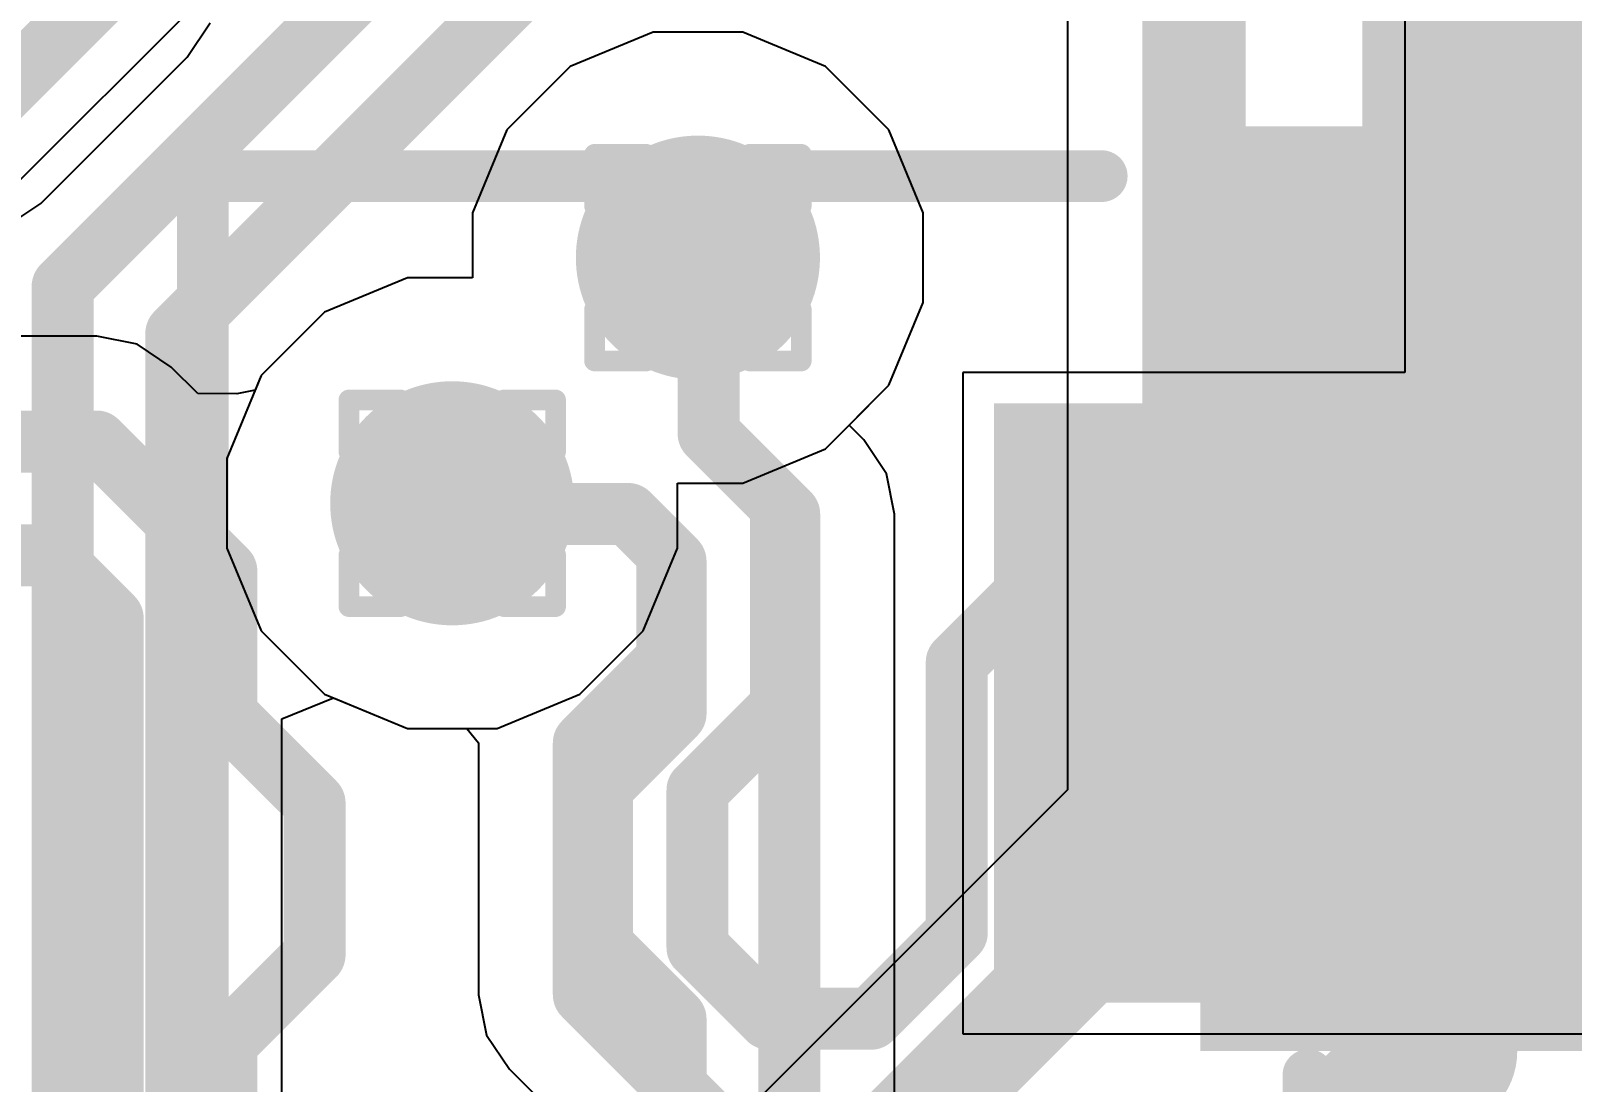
# Model space of a CAD drawing. Header units: inches. Extents: x -6 to 328, y -6 to 90.
# Drawn here: x 31.293 to 35.082, y 9.24 to 11.825 of the extents above; entities that cross this region are included whole.
import ezdxf

# ---------------------------------------------------------------- set-up
doc = ezdxf.new("R2010")
doc.units = ezdxf.units.IN
for name, color, linetype in [('Bottom Layer', 5, 'Continuous'), ('Bottom Paste', 16, 'Continuous'), ('Bottom Solder', 6, 'Continuous'), ('Drill Drawing', 1, 'Continuous'), ('GND', 76, 'Continuous'), ('PWR', 16, 'Continuous'), ('Top Layer', 1, 'Continuous'), ('Top Overlay', 2, 'Continuous'), ('Top Paste', 8, 'Continuous'), ('Top Solder', 216, 'Continuous'), ('Via Holes', 16, 'Continuous')]:
    doc.layers.add(name, color=color, linetype=linetype)
doc.styles.add('Arial_Bold', font='', dxfattribs={"height": 0.2})
doc.styles.get('Arial_Bold').set_extended_font_data('Arial', bold=True)

# ---------------------------------------------------------------- blocks, each defined once
blk = doc.blocks.new('M55_7013242R_B_49')
at = {"layer": 'Bottom Layer'}
for points in [[(4.04499953, 3.29999975), (4.84500047, 3.29999975), (4.84500047, 2.19999941), (4.04499953, 2.19999941)], [(5.31499953, 3.29999975), (6.115000469999999, 3.29999975), (6.115000469999999, 2.19999941), (5.31499953, 2.19999941)]]:
    blk.add_hatch(color=5, dxfattribs=at).paths.add_polyline_path(points)
at = {"layer": 'Bottom Paste'}
for points in [[(4.04499953, 3.29999975), (4.84500047, 3.29999975), (4.84500047, 2.19999941), (4.04499953, 2.19999941)], [(5.31499953, 3.29999975), (6.115000469999999, 3.29999975), (6.115000469999999, 2.19999941), (5.31499953, 2.19999941)]]:
    blk.add_hatch(color=16, dxfattribs=at).paths.add_polyline_path(points)
at = {"layer": 'Bottom Solder'}
for points in [[(3.94339953, 3.401599749999999), (4.94660047, 3.401599749999999), (4.94660047, 2.09839941), (3.94339953, 2.09839941)], [(5.213399529999999, 3.401599749999999), (6.216600469999999, 3.401599749999999), (6.216600469999999, 2.09839941), (5.213399529999999, 2.09839941)]]:
    blk.add_hatch(color=6, dxfattribs=at).paths.add_polyline_path(points)
blk = doc.blocks.new('HDR1X3_SMD_50')
at = {"layer": 'Top Layer'}
blk.add_hatch(color=1, dxfattribs=at).paths.add_polyline_path([(-3.175, 2.90000182), (-1.905, 2.90000182), (-1.905, 0.7000011399999999), (-3.175, 0.7000011399999999)])
at = {"layer": 'Top Paste'}
blk.add_hatch(color=8, dxfattribs=at).paths.add_polyline_path([(-3.175, 2.90000182), (-1.905, 2.90000182), (-1.905, 0.7000011399999999), (-3.175, 0.7000011399999999)])
at = {"layer": 'Top Solder'}
blk.add_hatch(color=216, dxfattribs=at).paths.add_polyline_path([(-3.2766, 3.00160182), (-1.8034, 3.00160182), (-1.8034, 0.59840114), (-3.2766, 0.59840114)])
at = {"layer": 'Top Overlay'}
for points in [[(1.524, 1.3716, 0.127, 0.127, 0), (-1.6256, 1.3716, 0.127, 0.127, 0)], [(-3.835399999999999, -1.3462, 0.127, 0.127, 0), (-3.835399999999999, 0.8636, 0.127, 0.127, 0)], [(-1.0922, -1.3462, 0.127, 0.127, 0), (-3.835399999999999, -1.3462, 0.127, 0.127, 0)]]:
    blk.add_lwpolyline(points, format="xyseb", dxfattribs=at)
for points in [[(-1.65735, 1.3716, 0.0635, 0.0635, 1), (-1.59385, 1.3716, 0.0635, 0.0635, 1)], [(-3.86715, 0.8636, 0.0635, 0.0635, 1), (-3.80365, 0.8636, 0.0635, 0.0635, 1)], [(-3.86715, -1.3462, 0.0635, 0.0635, 1), (-3.80365, -1.3462, 0.0635, 0.0635, 1)], [(-3.86715, -1.3462, 0.0635, 0.0635, 1), (-3.80365, -1.3462, 0.0635, 0.0635, 1)]]:
    blk.add_lwpolyline(points, format="xyseb", close=True, dxfattribs=at)

msp = doc.modelspace()

# ---------------------------------------------------------------- hatches: boundary and pattern name
at = {"layer": 'Bottom Layer'}
h = msp.add_hatch(color=5, dxfattribs=at)
edge = h.paths.add_edge_path()
edge.add_arc((32.9325859, 11.2672368), 0.2999994, 0, 360)
h = msp.add_hatch(color=5, dxfattribs=at)
edge = h.paths.add_edge_path()
edge.add_arc((32.32871868, 10.66336958), 0.2999994, 0, 360)
at = {"layer": 'GND'}
h = msp.add_hatch(color=76, dxfattribs=at)
edge = h.paths.add_edge_path()
edge.add_arc((32.9325859, 11.2672368), 0.2999994, 0, 360)
h = msp.add_hatch(color=76, dxfattribs=at)
edge = h.paths.add_edge_path()
edge.add_arc((32.32871868, 10.66336958), 0.2999994, 0, 360)
at = {"layer": 'PWR'}
h = msp.add_hatch(color=16, dxfattribs=at)
edge = h.paths.add_edge_path()
edge.add_arc((32.9325859, 11.2672368), 0.2999994, 0, 360)
h = msp.add_hatch(color=16, dxfattribs=at)
edge = h.paths.add_edge_path()
edge.add_arc((32.32871868, 10.66336958), 0.2999994, 0, 360)
at = {"layer": 'Top Layer'}
h = msp.add_hatch(color=1, dxfattribs=at)
edge = h.paths.add_edge_path()
edge.add_arc((32.9325859, 11.2672368), 0.2999994, 0, 360)
h = msp.add_hatch(color=1, dxfattribs=at)
edge = h.paths.add_edge_path()
edge.add_arc((32.32871868, 10.66336958), 0.2999994, 0, 360)
at = {"layer": 'Via Holes'}
h = msp.add_hatch(color=7, dxfattribs=at)
edge = h.paths.add_edge_path()
edge.add_arc((32.9325859, 11.2672368), 0.1499997, 0, 360)
h = msp.add_hatch(color=7, dxfattribs=at)
edge = h.paths.add_edge_path()
edge.add_arc((32.32871868, 10.66336958), 0.1499997, 0, 360)

# ---------------------------------------------------------------- linework, layer by layer
at = {"layer": 'Bottom Layer'}
for p, q in [((33.12439654, 13.31632084), (31.22638662, 11.41831092)), ((31.90943072, 10.13324872), (32.03643072, 10.18479294)), ((32.03643072, 10.18479294), (32.21852078, 10.10937018)), ((31.90943072, 6.5522856), (31.90943072, 10.13324872)), ((32.21852078, 10.10937018), (32.3642355, 10.10937018)), ((32.3642355, 10.10937018), (32.39318388, 10.0740972)), ((32.39318388, 10.0740972), (32.39318388, 9.45530494)), ((32.39318388, 9.45530494), (32.41289681999999, 9.35619922)), ((32.41289681999999, 9.35619922), (32.4690359, 9.2721811)), ((32.4690359, 9.2721811), (32.80761536, 8.93360164))]:
    msp.add_line(p, q, dxfattribs=at)
for points in [[(31.37105486, 11.19673148, 0.1524, 0.1524, 0), (33.30752038, 13.133197, 0.1524, 0.1524, 0)], [(31.65045486, 11.08100146, 0.1524, 0.1524, 0), (33.4232504, 12.853797, 0.1524, 0.1524, 0)], [(32.9325859, 11.2672368, 0.1524, 0.1524, 0), (32.95891808, 11.24090462, 0.1524, 0.1524, 0)], [(32.95891808, 10.83460114, 0.1524, 0.1524, 0), (32.95891808, 11.24090462, 0.1524, 0.1524, 0)], [(31.37105486, 6.16472986, 0.1524, 0.1524, 0), (31.37105486, 11.19673148, 0.1524, 0.1524, 0)], [(31.65045486, 6.28045988, 0.1524, 0.1524, 0), (31.65045486, 11.08100146, 0.1524, 0.1524, 0)], [(34.34518404, 10.76469526, 0.1524, 0.1524, 0), (34.66898578, 11.088497, 0.1524, 0.1524, 0)], [(34.66898578, 11.088497, 0.1524, 0.1524, 0), (34.81898547999999, 11.088497, 0.1524, 0.1524, 0)], [(32.95891808, 10.83460114, 0.1524, 0.1524, 0), (33.13672062, 10.6567986, 0.1524, 0.1524, 0)], [(34.34518404, 10.68247292, 0.1524, 0.1524, 0), (34.34518404, 10.76469526, 0.1524, 0.1524, 0)], [(32.32871868, 10.66336958, 0.1524, 0.1524, 0), (32.35505086, 10.6370374, 0.1524, 0.1524, 0)], [(33.13672062, 10.1635306, 0.1524, 0.1524, 0), (33.13672062, 10.6567986, 0.1524, 0.1524, 0)], [(34.25590812, 10.593197, 0.1524, 0.1524, 0), (34.34518404, 10.68247292, 0.1524, 0.1524, 0)], [(32.35505086, 10.6370374, 0.1524, 0.1524, 0), (32.7613518, 10.6370374, 0.1524, 0.1524, 0)], [(32.7613518, 10.6370374, 0.1524, 0.1524, 0), (32.85732062, 10.54106858, 0.1524, 0.1524, 0)], [(33.56883558, 10.27263884, 0.1524, 0.1524, 0), (33.88939374, 10.593197, 0.1524, 0.1524, 0)], [(33.88939374, 10.593197, 0.1524, 0.1524, 0), (34.25590812, 10.593197, 0.1524, 0.1524, 0)], [(32.85732062, 10.27926062, 0.1524, 0.1524, 0), (32.85732062, 10.54106858, 0.1524, 0.1524, 0)], [(33.84823558, 10.15690882, 0.1524, 0.1524, 0), (34.00512376, 10.313797, 0.1524, 0.1524, 0)], [(34.00512376, 10.313797, 0.1524, 0.1524, 0), (34.25590812, 10.313797, 0.1524, 0.1524, 0)], [(34.25590812, 10.313797, 0.1524, 0.1524, 0), (34.34518404, 10.22452108, 0.1524, 0.1524, 0)], [(32.65215973999999, 10.07409974, 0.1524, 0.1524, 0), (32.85732062, 10.27926062, 0.1524, 0.1524, 0)], [(33.56883558, 9.607301080000001, 0.1524, 0.1524, 0), (33.56883558, 10.27263884, 0.1524, 0.1524, 0)], [(34.34518404, 10.14229874, 0.1524, 0.1524, 0), (34.34518404, 10.22452108, 0.1524, 0.1524, 0)], [(32.93155974, 9.95836972, 0.1524, 0.1524, 0), (33.13672062, 10.1635306, 0.1524, 0.1524, 0)], [(33.84823558, 9.49157106, 0.1524, 0.1524, 0), (33.84823558, 10.15690882, 0.1524, 0.1524, 0)], [(34.34518404, 10.14229874, 0.1524, 0.1524, 0), (34.66898578, 9.818496999999999, 0.1524, 0.1524, 0)], [(32.65215973999999, 9.45530494, 0.1524, 0.1524, 0), (32.65215973999999, 10.07409974, 0.1524, 0.1524, 0)], [(32.93155974, 9.571034959999999, 0.1524, 0.1524, 0), (32.93155974, 9.95836972, 0.1524, 0.1524, 0)], [(34.66898578, 9.818496999999999, 0.1524, 0.1524, 0), (34.81898547999999, 9.818496999999999, 0.1524, 0.1524, 0)], [(33.35765998, 9.396125479999998, 0.1524, 0.1524, 0), (33.56883558, 9.607301080000001, 0.1524, 0.1524, 0)], [(32.93155974, 9.571034959999999, 0.1524, 0.1524, 0), (33.10646921999999, 9.396125479999998, 0.1524, 0.1524, 0)], [(33.47338999999999, 9.11672548, 0.1524, 0.1524, 0), (33.84823558, 9.49157106, 0.1524, 0.1524, 0)], [(32.65215973999999, 9.45530494, 0.1524, 0.1524, 0), (32.9907392, 9.11672548, 0.1524, 0.1524, 0)], [(33.10646921999999, 9.396125479999998, 0.1524, 0.1524, 0), (33.35765998, 9.396125479999998, 0.1524, 0.1524, 0)]]:
    msp.add_lwpolyline(points, format="xyseb", dxfattribs=at)
for points in [[(32.89448589999999, 11.2672368, 0.0762, 0.0762, 1), (32.9706859, 11.2672368, 0.0762, 0.0762, 1)], [(32.92081808, 11.24090462, 0.0762, 0.0762, 1), (32.99701808, 11.24090462, 0.0762, 0.0762, 1)], [(32.92081808, 11.24090462, 0.0762, 0.0762, 1), (32.99701808, 11.24090462, 0.0762, 0.0762, 1)], [(31.33295486, 11.19673148, 0.0762, 0.0762, 1), (31.40915486, 11.19673148, 0.0762, 0.0762, 1)], [(31.33295486, 11.19673148, 0.0762, 0.0762, 1), (31.40915486, 11.19673148, 0.0762, 0.0762, 1)], [(31.61235486, 11.08100146, 0.0762, 0.0762, 1), (31.68855486, 11.08100146, 0.0762, 0.0762, 1)], [(31.61235486, 11.08100146, 0.0762, 0.0762, 1), (31.68855486, 11.08100146, 0.0762, 0.0762, 1)], [(34.63088578, 11.088497, 0.0762, 0.0762, 1), (34.70708578, 11.088497, 0.0762, 0.0762, 1)], [(34.63088578, 11.088497, 0.0762, 0.0762, 1), (34.70708578, 11.088497, 0.0762, 0.0762, 1)], [(34.78088547999999, 11.088497, 0.0762, 0.0762, 1), (34.85708548, 11.088497, 0.0762, 0.0762, 1)], [(32.92081808, 10.83460114, 0.0762, 0.0762, 1), (32.99701808, 10.83460114, 0.0762, 0.0762, 1)], [(32.92081808, 10.83460114, 0.0762, 0.0762, 1), (32.99701808, 10.83460114, 0.0762, 0.0762, 1)], [(34.30708404, 10.76469526, 0.0762, 0.0762, 1), (34.38328403999999, 10.76469526, 0.0762, 0.0762, 1)], [(34.30708404, 10.76469526, 0.0762, 0.0762, 1), (34.38328403999999, 10.76469526, 0.0762, 0.0762, 1)], [(32.29061867999999, 10.66336958, 0.0762, 0.0762, 1), (32.36681868, 10.66336958, 0.0762, 0.0762, 1)], [(33.09862062, 10.6567986, 0.0762, 0.0762, 1), (33.17482062, 10.6567986, 0.0762, 0.0762, 1)], [(33.09862062, 10.6567986, 0.0762, 0.0762, 1), (33.17482062, 10.6567986, 0.0762, 0.0762, 1)], [(34.30708404, 10.68247292, 0.0762, 0.0762, 1), (34.38328403999999, 10.68247292, 0.0762, 0.0762, 1)], [(34.30708404, 10.68247292, 0.0762, 0.0762, 1), (34.38328403999999, 10.68247292, 0.0762, 0.0762, 1)], [(32.31695086, 10.6370374, 0.0762, 0.0762, 1), (32.39315086, 10.6370374, 0.0762, 0.0762, 1)], [(32.31695086, 10.6370374, 0.0762, 0.0762, 1), (32.39315086, 10.6370374, 0.0762, 0.0762, 1)], [(32.7232518, 10.6370374, 0.0762, 0.0762, 1), (32.7994518, 10.6370374, 0.0762, 0.0762, 1)], [(32.7232518, 10.6370374, 0.0762, 0.0762, 1), (32.7994518, 10.6370374, 0.0762, 0.0762, 1)], [(33.85129374, 10.593197, 0.0762, 0.0762, 1), (33.92749374, 10.593197, 0.0762, 0.0762, 1)], [(33.85129374, 10.593197, 0.0762, 0.0762, 1), (33.92749374, 10.593197, 0.0762, 0.0762, 1)], [(34.21780811999999, 10.593197, 0.0762, 0.0762, 1), (34.29400812, 10.593197, 0.0762, 0.0762, 1)], [(34.21780811999999, 10.593197, 0.0762, 0.0762, 1), (34.29400812, 10.593197, 0.0762, 0.0762, 1)], [(32.81922062, 10.54106858, 0.0762, 0.0762, 1), (32.89542062, 10.54106858, 0.0762, 0.0762, 1)], [(32.81922062, 10.54106858, 0.0762, 0.0762, 1), (32.89542062, 10.54106858, 0.0762, 0.0762, 1)], [(33.96702376, 10.313797, 0.0762, 0.0762, 1), (34.04322376, 10.313797, 0.0762, 0.0762, 1)], [(33.96702376, 10.313797, 0.0762, 0.0762, 1), (34.04322376, 10.313797, 0.0762, 0.0762, 1)], [(34.21780811999999, 10.313797, 0.0762, 0.0762, 1), (34.29400812, 10.313797, 0.0762, 0.0762, 1)], [(34.21780811999999, 10.313797, 0.0762, 0.0762, 1), (34.29400812, 10.313797, 0.0762, 0.0762, 1)], [(32.81922062, 10.27926062, 0.0762, 0.0762, 1), (32.89542062, 10.27926062, 0.0762, 0.0762, 1)], [(32.81922062, 10.27926062, 0.0762, 0.0762, 1), (32.89542062, 10.27926062, 0.0762, 0.0762, 1)], [(33.53073558, 10.27263884, 0.0762, 0.0762, 1), (33.60693558, 10.27263884, 0.0762, 0.0762, 1)], [(33.53073558, 10.27263884, 0.0762, 0.0762, 1), (33.60693558, 10.27263884, 0.0762, 0.0762, 1)], [(34.30708404, 10.22452108, 0.0762, 0.0762, 1), (34.38328403999999, 10.22452108, 0.0762, 0.0762, 1)], [(34.30708404, 10.22452108, 0.0762, 0.0762, 1), (34.38328403999999, 10.22452108, 0.0762, 0.0762, 1)], [(33.09862062, 10.1635306, 0.0762, 0.0762, 1), (33.17482062, 10.1635306, 0.0762, 0.0762, 1)], [(33.09862062, 10.1635306, 0.0762, 0.0762, 1), (33.17482062, 10.1635306, 0.0762, 0.0762, 1)], [(33.81013558, 10.15690882, 0.0762, 0.0762, 1), (33.88633557999999, 10.15690882, 0.0762, 0.0762, 1)], [(33.81013558, 10.15690882, 0.0762, 0.0762, 1), (33.88633557999999, 10.15690882, 0.0762, 0.0762, 1)], [(34.30708404, 10.14229874, 0.0762, 0.0762, 1), (34.38328403999999, 10.14229874, 0.0762, 0.0762, 1)], [(34.30708404, 10.14229874, 0.0762, 0.0762, 1), (34.38328403999999, 10.14229874, 0.0762, 0.0762, 1)], [(32.61405973999999, 10.07409974, 0.0762, 0.0762, 1), (32.69025974, 10.07409974, 0.0762, 0.0762, 1)], [(32.61405973999999, 10.07409974, 0.0762, 0.0762, 1), (32.69025974, 10.07409974, 0.0762, 0.0762, 1)], [(32.89345974, 9.95836972, 0.0762, 0.0762, 1), (32.96965974, 9.95836972, 0.0762, 0.0762, 1)], [(32.89345974, 9.95836972, 0.0762, 0.0762, 1), (32.96965974, 9.95836972, 0.0762, 0.0762, 1)], [(34.63088578, 9.818496999999999, 0.0762, 0.0762, 1), (34.70708578, 9.818496999999999, 0.0762, 0.0762, 1)], [(34.63088578, 9.818496999999999, 0.0762, 0.0762, 1), (34.70708578, 9.818496999999999, 0.0762, 0.0762, 1)], [(34.78088547999999, 9.818496999999999, 0.0762, 0.0762, 1), (34.85708548, 9.818496999999999, 0.0762, 0.0762, 1)], [(33.53073558, 9.607301080000001, 0.0762, 0.0762, 1), (33.60693558, 9.607301080000001, 0.0762, 0.0762, 1)], [(33.53073558, 9.607301080000001, 0.0762, 0.0762, 1), (33.60693558, 9.607301080000001, 0.0762, 0.0762, 1)], [(32.89345974, 9.571034959999999, 0.0762, 0.0762, 1), (32.96965974, 9.571034959999999, 0.0762, 0.0762, 1)], [(32.89345974, 9.571034959999999, 0.0762, 0.0762, 1), (32.96965974, 9.571034959999999, 0.0762, 0.0762, 1)], [(33.81013558, 9.49157106, 0.0762, 0.0762, 1), (33.88633557999999, 9.49157106, 0.0762, 0.0762, 1)], [(33.81013558, 9.49157106, 0.0762, 0.0762, 1), (33.88633557999999, 9.49157106, 0.0762, 0.0762, 1)], [(32.61405973999999, 9.45530494, 0.0762, 0.0762, 1), (32.69025974, 9.45530494, 0.0762, 0.0762, 1)], [(32.61405973999999, 9.45530494, 0.0762, 0.0762, 1), (32.69025974, 9.45530494, 0.0762, 0.0762, 1)], [(33.06836921999999, 9.396125479999998, 0.0762, 0.0762, 1), (33.14456922, 9.396125479999998, 0.0762, 0.0762, 1)], [(33.06836921999999, 9.396125479999998, 0.0762, 0.0762, 1), (33.14456922, 9.396125479999998, 0.0762, 0.0762, 1)], [(33.31955997999999, 9.396125479999998, 0.0762, 0.0762, 1), (33.39575998, 9.396125479999998, 0.0762, 0.0762, 1)], [(33.31955997999999, 9.396125479999998, 0.0762, 0.0762, 1), (33.39575998, 9.396125479999998, 0.0762, 0.0762, 1)]]:
    msp.add_lwpolyline(points, format="xyseb", close=True, dxfattribs=at)
at = {"layer": 'Drill Drawing'}
for points in [[(32.67858589999999, 11.3942368, 0.0508, 0.0508, 0), (32.67858589999999, 11.5212368, 0.0508, 0.0508, 0)], [(32.67858589999999, 11.5212368, 0.0508, 0.0508, 0), (32.8055859, 11.5212368, 0.0508, 0.0508, 0)], [(32.8055859, 11.5212368, 0.0508, 0.0508, 0), (32.9325859, 11.3942368, 0.0508, 0.0508, 0)], [(32.9325859, 11.3942368, 0.0508, 0.0508, 0), (33.0595859, 11.5212368, 0.0508, 0.0508, 0)], [(33.0595859, 11.5212368, 0.0508, 0.0508, 0), (33.1865859, 11.5212368, 0.0508, 0.0508, 0)], [(33.1865859, 11.3942368, 0.0508, 0.0508, 0), (33.1865859, 11.5212368, 0.0508, 0.0508, 0)], [(32.67858589999999, 11.3942368, 0.0508, 0.0508, 0), (32.8055859, 11.2672368, 0.0508, 0.0508, 0)], [(33.0595859, 11.2672368, 0.0508, 0.0508, 0), (33.1865859, 11.3942368, 0.0508, 0.0508, 0)], [(32.67858589999999, 11.1402368, 0.0508, 0.0508, 0), (32.8055859, 11.2672368, 0.0508, 0.0508, 0)], [(33.0595859, 11.2672368, 0.0508, 0.0508, 0), (33.1865859, 11.1402368, 0.0508, 0.0508, 0)], [(32.67858589999999, 11.0132368, 0.0508, 0.0508, 0), (32.67858589999999, 11.1402368, 0.0508, 0.0508, 0)], [(32.8055859, 11.0132368, 0.0508, 0.0508, 0), (32.9325859, 11.1402368, 0.0508, 0.0508, 0)], [(32.9325859, 11.1402368, 0.0508, 0.0508, 0), (33.0595859, 11.0132368, 0.0508, 0.0508, 0)], [(33.1865859, 11.0132368, 0.0508, 0.0508, 0), (33.1865859, 11.1402368, 0.0508, 0.0508, 0)], [(32.67858589999999, 11.0132368, 0.0508, 0.0508, 0), (32.8055859, 11.0132368, 0.0508, 0.0508, 0)], [(33.0595859, 11.0132368, 0.0508, 0.0508, 0), (33.1865859, 11.0132368, 0.0508, 0.0508, 0)], [(32.07471868, 10.79036958, 0.0508, 0.0508, 0), (32.07471868, 10.91736958, 0.0508, 0.0508, 0)], [(32.07471868, 10.91736958, 0.0508, 0.0508, 0), (32.20171868, 10.91736958, 0.0508, 0.0508, 0)], [(32.20171868, 10.91736958, 0.0508, 0.0508, 0), (32.32871868, 10.79036958, 0.0508, 0.0508, 0)], [(32.32871868, 10.79036958, 0.0508, 0.0508, 0), (32.45571868, 10.91736958, 0.0508, 0.0508, 0)], [(32.45571868, 10.91736958, 0.0508, 0.0508, 0), (32.58271868, 10.91736958, 0.0508, 0.0508, 0)], [(32.58271868, 10.79036958, 0.0508, 0.0508, 0), (32.58271868, 10.91736958, 0.0508, 0.0508, 0)], [(32.07471868, 10.79036958, 0.0508, 0.0508, 0), (32.20171868, 10.66336958, 0.0508, 0.0508, 0)], [(32.45571868, 10.66336958, 0.0508, 0.0508, 0), (32.58271868, 10.79036958, 0.0508, 0.0508, 0)], [(32.07471868, 10.53636958, 0.0508, 0.0508, 0), (32.20171868, 10.66336958, 0.0508, 0.0508, 0)], [(32.45571868, 10.66336958, 0.0508, 0.0508, 0), (32.58271868, 10.53636958, 0.0508, 0.0508, 0)], [(32.07471868, 10.40936958, 0.0508, 0.0508, 0), (32.07471868, 10.53636958, 0.0508, 0.0508, 0)], [(32.20171868, 10.40936958, 0.0508, 0.0508, 0), (32.32871868, 10.53636958, 0.0508, 0.0508, 0)], [(32.32871868, 10.53636958, 0.0508, 0.0508, 0), (32.45571868, 10.40936958, 0.0508, 0.0508, 0)], [(32.58271868, 10.40936958, 0.0508, 0.0508, 0), (32.58271868, 10.53636958, 0.0508, 0.0508, 0)], [(32.07471868, 10.40936958, 0.0508, 0.0508, 0), (32.20171868, 10.40936958, 0.0508, 0.0508, 0)], [(32.45571868, 10.40936958, 0.0508, 0.0508, 0), (32.58271868, 10.40936958, 0.0508, 0.0508, 0)]]:
    msp.add_lwpolyline(points, format="xyseb", dxfattribs=at)
for points in [[(32.6658859, 11.5212368, 0.0254, 0.0254, 1), (32.6912859, 11.5212368, 0.0254, 0.0254, 1)], [(32.6658859, 11.5212368, 0.0254, 0.0254, 1), (32.6912859, 11.5212368, 0.0254, 0.0254, 1)], [(32.7928859, 11.5212368, 0.0254, 0.0254, 1), (32.8182859, 11.5212368, 0.0254, 0.0254, 1)], [(32.7928859, 11.5212368, 0.0254, 0.0254, 1), (32.8182859, 11.5212368, 0.0254, 0.0254, 1)], [(33.04688589999999, 11.5212368, 0.0254, 0.0254, 1), (33.0722859, 11.5212368, 0.0254, 0.0254, 1)], [(33.04688589999999, 11.5212368, 0.0254, 0.0254, 1), (33.0722859, 11.5212368, 0.0254, 0.0254, 1)], [(33.1738859, 11.5212368, 0.0254, 0.0254, 1), (33.19928589999999, 11.5212368, 0.0254, 0.0254, 1)], [(33.1738859, 11.5212368, 0.0254, 0.0254, 1), (33.19928589999999, 11.5212368, 0.0254, 0.0254, 1)], [(32.6658859, 11.3942368, 0.0254, 0.0254, 1), (32.6912859, 11.3942368, 0.0254, 0.0254, 1)], [(32.6658859, 11.3942368, 0.0254, 0.0254, 1), (32.6912859, 11.3942368, 0.0254, 0.0254, 1)], [(32.9198859, 11.3942368, 0.0254, 0.0254, 1), (32.94528589999999, 11.3942368, 0.0254, 0.0254, 1)], [(32.9198859, 11.3942368, 0.0254, 0.0254, 1), (32.94528589999999, 11.3942368, 0.0254, 0.0254, 1)], [(33.1738859, 11.3942368, 0.0254, 0.0254, 1), (33.19928589999999, 11.3942368, 0.0254, 0.0254, 1)], [(33.1738859, 11.3942368, 0.0254, 0.0254, 1), (33.19928589999999, 11.3942368, 0.0254, 0.0254, 1)], [(32.7928859, 11.2672368, 0.0254, 0.0254, 1), (32.8182859, 11.2672368, 0.0254, 0.0254, 1)], [(32.7928859, 11.2672368, 0.0254, 0.0254, 1), (32.8182859, 11.2672368, 0.0254, 0.0254, 1)], [(33.04688589999999, 11.2672368, 0.0254, 0.0254, 1), (33.0722859, 11.2672368, 0.0254, 0.0254, 1)], [(33.04688589999999, 11.2672368, 0.0254, 0.0254, 1), (33.0722859, 11.2672368, 0.0254, 0.0254, 1)], [(32.6658859, 11.1402368, 0.0254, 0.0254, 1), (32.6912859, 11.1402368, 0.0254, 0.0254, 1)], [(32.6658859, 11.1402368, 0.0254, 0.0254, 1), (32.6912859, 11.1402368, 0.0254, 0.0254, 1)], [(32.9198859, 11.1402368, 0.0254, 0.0254, 1), (32.94528589999999, 11.1402368, 0.0254, 0.0254, 1)], [(32.9198859, 11.1402368, 0.0254, 0.0254, 1), (32.94528589999999, 11.1402368, 0.0254, 0.0254, 1)], [(33.1738859, 11.1402368, 0.0254, 0.0254, 1), (33.19928589999999, 11.1402368, 0.0254, 0.0254, 1)], [(33.1738859, 11.1402368, 0.0254, 0.0254, 1), (33.19928589999999, 11.1402368, 0.0254, 0.0254, 1)], [(32.6658859, 11.0132368, 0.0254, 0.0254, 1), (32.6912859, 11.0132368, 0.0254, 0.0254, 1)], [(32.6658859, 11.0132368, 0.0254, 0.0254, 1), (32.6912859, 11.0132368, 0.0254, 0.0254, 1)], [(32.7928859, 11.0132368, 0.0254, 0.0254, 1), (32.8182859, 11.0132368, 0.0254, 0.0254, 1)], [(32.7928859, 11.0132368, 0.0254, 0.0254, 1), (32.8182859, 11.0132368, 0.0254, 0.0254, 1)], [(33.04688589999999, 11.0132368, 0.0254, 0.0254, 1), (33.0722859, 11.0132368, 0.0254, 0.0254, 1)], [(33.04688589999999, 11.0132368, 0.0254, 0.0254, 1), (33.0722859, 11.0132368, 0.0254, 0.0254, 1)], [(33.1738859, 11.0132368, 0.0254, 0.0254, 1), (33.19928589999999, 11.0132368, 0.0254, 0.0254, 1)], [(33.1738859, 11.0132368, 0.0254, 0.0254, 1), (33.19928589999999, 11.0132368, 0.0254, 0.0254, 1)], [(32.06201868, 10.91736958, 0.0254, 0.0254, 1), (32.08741868, 10.91736958, 0.0254, 0.0254, 1)], [(32.06201868, 10.91736958, 0.0254, 0.0254, 1), (32.08741868, 10.91736958, 0.0254, 0.0254, 1)], [(32.18901868, 10.91736958, 0.0254, 0.0254, 1), (32.21441868, 10.91736958, 0.0254, 0.0254, 1)], [(32.18901868, 10.91736958, 0.0254, 0.0254, 1), (32.21441868, 10.91736958, 0.0254, 0.0254, 1)], [(32.44301867999999, 10.91736958, 0.0254, 0.0254, 1), (32.46841868, 10.91736958, 0.0254, 0.0254, 1)], [(32.44301867999999, 10.91736958, 0.0254, 0.0254, 1), (32.46841868, 10.91736958, 0.0254, 0.0254, 1)], [(32.57001868, 10.91736958, 0.0254, 0.0254, 1), (32.59541867999999, 10.91736958, 0.0254, 0.0254, 1)], [(32.57001868, 10.91736958, 0.0254, 0.0254, 1), (32.59541867999999, 10.91736958, 0.0254, 0.0254, 1)], [(32.06201868, 10.79036958, 0.0254, 0.0254, 1), (32.08741868, 10.79036958, 0.0254, 0.0254, 1)], [(32.06201868, 10.79036958, 0.0254, 0.0254, 1), (32.08741868, 10.79036958, 0.0254, 0.0254, 1)], [(32.31601868, 10.79036958, 0.0254, 0.0254, 1), (32.34141868, 10.79036958, 0.0254, 0.0254, 1)], [(32.31601868, 10.79036958, 0.0254, 0.0254, 1), (32.34141868, 10.79036958, 0.0254, 0.0254, 1)], [(32.57001868, 10.79036958, 0.0254, 0.0254, 1), (32.59541867999999, 10.79036958, 0.0254, 0.0254, 1)], [(32.57001868, 10.79036958, 0.0254, 0.0254, 1), (32.59541867999999, 10.79036958, 0.0254, 0.0254, 1)], [(32.18901868, 10.66336958, 0.0254, 0.0254, 1), (32.21441868, 10.66336958, 0.0254, 0.0254, 1)], [(32.18901868, 10.66336958, 0.0254, 0.0254, 1), (32.21441868, 10.66336958, 0.0254, 0.0254, 1)], [(32.44301867999999, 10.66336958, 0.0254, 0.0254, 1), (32.46841868, 10.66336958, 0.0254, 0.0254, 1)], [(32.44301867999999, 10.66336958, 0.0254, 0.0254, 1), (32.46841868, 10.66336958, 0.0254, 0.0254, 1)], [(32.06201868, 10.53636958, 0.0254, 0.0254, 1), (32.08741868, 10.53636958, 0.0254, 0.0254, 1)], [(32.06201868, 10.53636958, 0.0254, 0.0254, 1), (32.08741868, 10.53636958, 0.0254, 0.0254, 1)], [(32.31601868, 10.53636958, 0.0254, 0.0254, 1), (32.34141868, 10.53636958, 0.0254, 0.0254, 1)], [(32.31601868, 10.53636958, 0.0254, 0.0254, 1), (32.34141868, 10.53636958, 0.0254, 0.0254, 1)], [(32.57001868, 10.53636958, 0.0254, 0.0254, 1), (32.59541867999999, 10.53636958, 0.0254, 0.0254, 1)], [(32.57001868, 10.53636958, 0.0254, 0.0254, 1), (32.59541867999999, 10.53636958, 0.0254, 0.0254, 1)], [(32.06201868, 10.40936958, 0.0254, 0.0254, 1), (32.08741868, 10.40936958, 0.0254, 0.0254, 1)], [(32.06201868, 10.40936958, 0.0254, 0.0254, 1), (32.08741868, 10.40936958, 0.0254, 0.0254, 1)], [(32.18901868, 10.40936958, 0.0254, 0.0254, 1), (32.21441868, 10.40936958, 0.0254, 0.0254, 1)], [(32.18901868, 10.40936958, 0.0254, 0.0254, 1), (32.21441868, 10.40936958, 0.0254, 0.0254, 1)], [(32.44301867999999, 10.40936958, 0.0254, 0.0254, 1), (32.46841868, 10.40936958, 0.0254, 0.0254, 1)], [(32.44301867999999, 10.40936958, 0.0254, 0.0254, 1), (32.46841868, 10.40936958, 0.0254, 0.0254, 1)], [(32.57001868, 10.40936958, 0.0254, 0.0254, 1), (32.59541867999999, 10.40936958, 0.0254, 0.0254, 1)], [(32.57001868, 10.40936958, 0.0254, 0.0254, 1), (32.59541867999999, 10.40936958, 0.0254, 0.0254, 1)]]:
    msp.add_lwpolyline(points, format="xyseb", close=True, dxfattribs=at)
at = {"layer": 'GND'}
for p, q in [((32.822388, 11.8212362), (32.61877144, 11.7368955)), ((33.0427838, 11.8212362), (32.822388, 11.8212362)), ((33.24640036, 11.7368955), (33.0427838, 11.8212362)), ((32.61877144, 11.7368955), (32.4629272, 11.58105126)), ((33.4022446, 11.58105126), (33.24640036, 11.7368955)), ((32.4629272, 11.58105126), (32.3785865, 11.3774347)), ((33.48658529999999, 11.3774347), (33.4022446, 11.58105126)), ((32.3785865, 11.3774347), (32.3785865, 11.21736898)), ((33.48658529999999, 11.1570389), (33.48658529999999, 11.3774347)), ((32.21852078, 11.21736898), (32.01490422, 11.13302828)), ((32.3785865, 11.21736898), (32.21852078, 11.21736898)), ((33.4022446, 10.95342234), (33.48658529999999, 11.1570389)), ((32.01490422, 11.13302828), (31.85905998, 10.97718404)), ((31.85905998, 10.97718404), (31.77471928, 10.77356748)), ((33.24640036, 10.7975781), (33.4022446, 10.95342234)), ((31.77471928, 10.77356748), (31.77471928, 10.55317168)), ((33.0427838, 10.7132374), (33.24640036, 10.7975781)), ((32.88271808, 10.55317168), (32.88271808, 10.7132374)), ((32.88271808, 10.7132374), (33.0427838, 10.7132374)), ((31.77471928, 10.55317168), (31.85905998, 10.34955512)), ((32.79837738, 10.34955512), (32.88271808, 10.55317168)), ((31.85905998, 10.34955512), (32.01490422, 10.19371088)), ((32.64253314, 10.19371088), (32.79837738, 10.34955512)), ((32.01490422, 10.19371088), (32.21852078, 10.10937018)), ((32.43891658, 10.10937018), (32.64253314, 10.19371088)), ((32.21852078, 10.10937018), (32.43891658, 10.10937018))]:
    msp.add_line(p, q, dxfattribs=at)
at = {"layer": 'PWR'}
for p, q in [((33.84101436, 15.62048692), (33.84101436, 9.9588447)), ((32.822388, 11.8212362), (32.61877144, 11.7368955)), ((33.0427838, 11.8212362), (32.822388, 11.8212362)), ((33.24640036, 11.7368955), (33.0427838, 11.8212362)), ((32.61877144, 11.7368955), (32.4629272, 11.58105126)), ((33.4022446, 11.58105126), (33.24640036, 11.7368955)), ((32.4629272, 11.58105126), (32.3785865, 11.3774347)), ((33.48658529999999, 11.3774347), (33.4022446, 11.58105126)), ((32.3785865, 11.3774347), (32.3785865, 11.21736898)), ((33.48658529999999, 11.1570389), (33.48658529999999, 11.3774347)), ((32.21852078, 11.21736898), (32.01490422, 11.13302828)), ((32.3785865, 11.21736898), (32.21852078, 11.21736898)), ((33.4022446, 10.95342234), (33.48658529999999, 11.1570389)), ((32.01490422, 11.13302828), (31.85905998, 10.97718404)), ((31.85905998, 10.97718404), (31.77471928, 10.77356748)), ((33.24640036, 10.7975781), (33.4022446, 10.95342234)), ((31.77471928, 10.77356748), (31.77471928, 10.55317168)), ((33.0427838, 10.7132374), (33.24640036, 10.7975781)), ((32.88271808, 10.55317168), (32.88271808, 10.7132374)), ((32.88271808, 10.7132374), (33.0427838, 10.7132374)), ((31.77471928, 10.55317168), (31.85905998, 10.34955512)), ((32.79837738, 10.34955512), (32.88271808, 10.55317168)), ((31.85905998, 10.34955512), (32.01490422, 10.19371088)), ((32.64253314, 10.19371088), (32.79837738, 10.34955512)), ((32.01490422, 10.19371088), (32.21852078, 10.10937018)), ((32.43891658, 10.10937018), (32.64253314, 10.19371088)), ((32.21852078, 10.10937018), (32.43891658, 10.10937018)), ((33.84101436, 9.9588447), (32.59273644, 8.71056678))]:
    msp.add_line(p, q, dxfattribs=at)
for points in [[(34.7560519, 9.31519346, 0.3809999999999999, 0.3809999999999999, 0), (34.7560519, 19.47511472, 0.3809999999999999, 0.3809999999999999, 0)], [(34.1517859, 9.830120039999999, 0.254, 0.254, 0), (34.1517859, 19.49683426, 0.254, 0.254, 0)], [(32.81248454, 8.490818679999999, 0.254, 0.254, 0), (34.1517859, 9.830120039999999, 0.254, 0.254, 0)], [(33.98935544, 8.548497, 0.3809999999999999, 0.3809999999999999, 0), (34.7560519, 9.31519346, 0.3809999999999999, 0.3809999999999999, 0)]]:
    msp.add_lwpolyline(points, format="xyseb", dxfattribs=at)
for points in [[(34.0882859, 9.830120039999999, 0.127, 0.127, 1), (34.2152859, 9.830120039999999, 0.127, 0.127, 1)], [(34.0882859, 9.830120039999999, 0.127, 0.127, 1), (34.2152859, 9.830120039999999, 0.127, 0.127, 1)], [(34.6608019, 9.31519346, 0.1905, 0.1905, 1), (34.8513019, 9.31519346, 0.1905, 0.1905, 1)], [(34.6608019, 9.31519346, 0.1905, 0.1905, 1), (34.8513019, 9.31519346, 0.1905, 0.1905, 1)]]:
    msp.add_lwpolyline(points, format="xyseb", close=True, dxfattribs=at)
at = {"layer": 'Top Layer'}
for p, q in [((34.66996876, 19.9361552), (34.66996876, 10.98502502)), ((31.67710453999999, 11.7601238), (31.73324362, 11.84414192)), ((32.822388, 11.8212362), (32.61877144, 11.7368955)), ((33.0427838, 11.8212362), (32.822388, 11.8212362)), ((33.24640036, 11.7368955), (33.0427838, 11.8212362)), ((31.3176539, 11.40067316), (31.67710453999999, 11.7601238)), ((32.61877144, 11.7368955), (32.4629272, 11.58105126)), ((33.4022446, 11.58105126), (33.24640036, 11.7368955)), ((32.4629272, 11.58105126), (32.3785865, 11.3774347)), ((33.48658529999999, 11.3774347), (33.4022446, 11.58105126)), ((31.23363578, 11.34453408), (31.3176539, 11.40067316)), ((32.3785865, 11.3774347), (32.3785865, 11.21736898)), ((33.48658529999999, 11.1570389), (33.48658529999999, 11.3774347)), ((32.21852078, 11.21736898), (32.01490422, 11.13302828)), ((32.3785865, 11.21736898), (32.21852078, 11.21736898)), ((33.4022446, 10.95342234), (33.48658529999999, 11.1570389)), ((32.01490422, 11.13302828), (31.85905998, 10.97718404)), ((31.45495106, 11.07416886), (31.17201538, 11.07416886)), ((31.55405678, 11.05445592), (31.45495106, 11.07416886)), ((31.6380749, 10.99831684), (31.55405678, 11.05445592)), ((31.70332242, 10.93306932), (31.6380749, 10.99831684)), ((31.85905998, 10.97718404), (31.84429242, 10.94153006)), ((33.30429458, 10.85547232), (33.4022446, 10.95342234)), ((34.66996876, 10.98502502), (33.58380888, 10.98502502)), ((33.58380888, 10.98502502), (33.58380888, 9.35942502)), ((31.79911852, 10.93243686), (31.70332242, 10.93306932)), ((31.84429242, 10.94153006), (31.79911852, 10.93243686)), ((33.34013651999999, 10.81963038), (33.30429458, 10.85547232)), ((33.3962756, 10.73561226), (33.34013651999999, 10.81963038)), ((33.41598854, 10.63650654), (33.3962756, 10.73561226)), ((33.41598854, 9.87251518), (33.41598854, 10.63650654)), ((33.41599108, 9.87250248), (33.41598854, 9.87251518)), ((33.41599108, 8.92454146), (33.41599108, 9.87250248)), ((33.58380888, 9.35942502), (36.13940956, 9.35942502))]:
    msp.add_line(p, q, dxfattribs=at)
for points in [[(34.9807403, 10.2913561, 0.254, 0.254, 0), (34.9807403, 20.06487986, 0.254, 0.254, 0)], [(31.13453006, 11.583797, 0.1524, 0.1524, 0), (31.4939807, 11.94324764, 0.1524, 0.1524, 0)], [(32.9325859, 11.2672368, 0.1524, 0.1524, 0), (32.95891808, 11.24090462, 0.1524, 0.1524, 0)], [(32.95891808, 10.83460114, 0.1524, 0.1524, 0), (32.95891808, 11.24090462, 0.1524, 0.1524, 0)], [(30.95694596, 10.815193, 0.1524, 0.1524, 0), (31.45495106, 10.815193, 0.1524, 0.1524, 0)], [(31.45495106, 10.815193, 0.1524, 0.1524, 0), (31.53678478, 10.73335928, 0.1524, 0.1524, 0)], [(32.95891808, 10.83460114, 0.1524, 0.1524, 0), (33.15701268, 10.63650654, 0.1524, 0.1524, 0)], [(31.53678478, 10.73335928, 0.1524, 0.1524, 0), (31.53678732, 10.73335928, 0.1524, 0.1524, 0)], [(31.53678732, 10.73335928, 0.1524, 0.1524, 0), (31.77338578, 10.49676082, 0.1524, 0.1524, 0)], [(32.32871868, 10.66336958, 0.1524, 0.1524, 0), (32.35505086, 10.6370374, 0.1524, 0.1524, 0)], [(32.35505086, 10.6370374, 0.1524, 0.1524, 0), (32.7613518, 10.6370374, 0.1524, 0.1524, 0)], [(32.7613518, 10.6370374, 0.1524, 0.1524, 0), (32.87761268, 10.52077652, 0.1524, 0.1524, 0)], [(33.15701268, 9.872499939999999, 0.1524, 0.1524, 0), (33.15701268, 10.63650654, 0.1524, 0.1524, 0)], [(31.06004202, 10.535793, 0.1524, 0.1524, 0), (31.33922103999999, 10.535793, 0.1524, 0.1524, 0)], [(31.33922103999999, 10.535793, 0.1524, 0.1524, 0), (31.49398578, 10.38102826, 0.1524, 0.1524, 0)], [(31.77338578, 10.1432995, 0.1524, 0.1524, 0), (31.77338578, 10.49676082, 0.1524, 0.1524, 0)], [(32.87761268, 10.14616208, 0.1524, 0.1524, 0), (32.87761268, 10.52077652, 0.1524, 0.1524, 0)], [(31.49398578, 8.956548, 0.1524, 0.1524, 0), (31.49398578, 10.38102826, 0.1524, 0.1524, 0)], [(34.86160922, 10.17222502, 0.254, 0.254, 0), (34.9807403, 10.2913561, 0.254, 0.254, 0)], [(31.77338578, 10.1432995, 0.1524, 0.1524, 0), (31.99033734, 9.92634794, 0.1524, 0.1524, 0)], [(32.69675452, 9.965303919999998, 0.1524, 0.1524, 0), (32.87761268, 10.14616208, 0.1524, 0.1524, 0)], [(32.69675452, 9.576518819999999, 0.1524, 0.1524, 0), (32.69675452, 9.965303919999998, 0.1524, 0.1524, 0)], [(31.99033734, 9.553417519999998, 0.1524, 0.1524, 0), (31.99033734, 9.92634794, 0.1524, 0.1524, 0)], [(33.15701522, 8.89735584, 0.1524, 0.1524, 0), (33.15701522, 9.87250248, 0.1524, 0.1524, 0)], [(31.77338578, 9.33646596, 0.1524, 0.1524, 0), (31.99033734, 9.553417519999998, 0.1524, 0.1524, 0)], [(32.69675452, 9.576518819999999, 0.1524, 0.1524, 0), (32.87761522, 9.39565812, 0.1524, 0.1524, 0)], [(32.87761522, 9.013085859999999, 0.1524, 0.1524, 0), (32.87761522, 9.39565812, 0.1524, 0.1524, 0)], [(31.77338578, 9.072278019999999, 0.1524, 0.1524, 0), (31.77338578, 9.33646596, 0.1524, 0.1524, 0)]]:
    msp.add_lwpolyline(points, format="xyseb", dxfattribs=at)
for points in [[(32.89448589999999, 11.2672368, 0.0762, 0.0762, 1), (32.9706859, 11.2672368, 0.0762, 0.0762, 1)], [(32.92081808, 11.24090462, 0.0762, 0.0762, 1), (32.99701808, 11.24090462, 0.0762, 0.0762, 1)], [(32.92081808, 11.24090462, 0.0762, 0.0762, 1), (32.99701808, 11.24090462, 0.0762, 0.0762, 1)], [(31.41685106, 10.815193, 0.0762, 0.0762, 1), (31.49305106, 10.815193, 0.0762, 0.0762, 1)], [(31.41685106, 10.815193, 0.0762, 0.0762, 1), (31.49305106, 10.815193, 0.0762, 0.0762, 1)], [(32.92081808, 10.83460114, 0.0762, 0.0762, 1), (32.99701808, 10.83460114, 0.0762, 0.0762, 1)], [(32.92081808, 10.83460114, 0.0762, 0.0762, 1), (32.99701808, 10.83460114, 0.0762, 0.0762, 1)], [(31.49868478, 10.73335928, 0.0762, 0.0762, 1), (31.57488478, 10.73335928, 0.0762, 0.0762, 1)], [(31.49868478, 10.73335928, 0.0762, 0.0762, 1), (31.57488478, 10.73335928, 0.0762, 0.0762, 1)], [(31.49868732, 10.73335928, 0.0762, 0.0762, 1), (31.57488731999999, 10.73335928, 0.0762, 0.0762, 1)], [(31.49868732, 10.73335928, 0.0762, 0.0762, 1), (31.57488731999999, 10.73335928, 0.0762, 0.0762, 1)], [(32.29061867999999, 10.66336958, 0.0762, 0.0762, 1), (32.36681868, 10.66336958, 0.0762, 0.0762, 1)], [(32.31695086, 10.6370374, 0.0762, 0.0762, 1), (32.39315086, 10.6370374, 0.0762, 0.0762, 1)], [(32.31695086, 10.6370374, 0.0762, 0.0762, 1), (32.39315086, 10.6370374, 0.0762, 0.0762, 1)], [(32.7232518, 10.6370374, 0.0762, 0.0762, 1), (32.7994518, 10.6370374, 0.0762, 0.0762, 1)], [(32.7232518, 10.6370374, 0.0762, 0.0762, 1), (32.7994518, 10.6370374, 0.0762, 0.0762, 1)], [(33.11891268, 10.63650654, 0.0762, 0.0762, 1), (33.19511267999999, 10.63650654, 0.0762, 0.0762, 1)], [(33.11891268, 10.63650654, 0.0762, 0.0762, 1), (33.19511267999999, 10.63650654, 0.0762, 0.0762, 1)], [(31.30112104, 10.535793, 0.0762, 0.0762, 1), (31.37732104, 10.535793, 0.0762, 0.0762, 1)], [(31.30112104, 10.535793, 0.0762, 0.0762, 1), (31.37732104, 10.535793, 0.0762, 0.0762, 1)], [(31.73528578, 10.49676082, 0.0762, 0.0762, 1), (31.81148578, 10.49676082, 0.0762, 0.0762, 1)], [(31.73528578, 10.49676082, 0.0762, 0.0762, 1), (31.81148578, 10.49676082, 0.0762, 0.0762, 1)], [(32.83951268, 10.52077652, 0.0762, 0.0762, 1), (32.91571268, 10.52077652, 0.0762, 0.0762, 1)], [(32.83951268, 10.52077652, 0.0762, 0.0762, 1), (32.91571268, 10.52077652, 0.0762, 0.0762, 1)], [(31.45588578, 10.38102826, 0.0762, 0.0762, 1), (31.53208578, 10.38102826, 0.0762, 0.0762, 1)], [(31.45588578, 10.38102826, 0.0762, 0.0762, 1), (31.53208578, 10.38102826, 0.0762, 0.0762, 1)], [(34.9172403, 10.2913561, 0.127, 0.127, 1), (35.0442403, 10.2913561, 0.127, 0.127, 1)], [(34.9172403, 10.2913561, 0.127, 0.127, 1), (35.0442403, 10.2913561, 0.127, 0.127, 1)], [(34.79810921999999, 10.17222502, 0.127, 0.127, 1), (34.92510922, 10.17222502, 0.127, 0.127, 1)], [(31.73528578, 10.1432995, 0.0762, 0.0762, 1), (31.81148578, 10.1432995, 0.0762, 0.0762, 1)], [(31.73528578, 10.1432995, 0.0762, 0.0762, 1), (31.81148578, 10.1432995, 0.0762, 0.0762, 1)], [(32.83951268, 10.14616208, 0.0762, 0.0762, 1), (32.91571268, 10.14616208, 0.0762, 0.0762, 1)], [(32.83951268, 10.14616208, 0.0762, 0.0762, 1), (32.91571268, 10.14616208, 0.0762, 0.0762, 1)], [(32.65865452, 9.965303919999998, 0.0762, 0.0762, 1), (32.73485452, 9.965303919999998, 0.0762, 0.0762, 1)], [(32.65865452, 9.965303919999998, 0.0762, 0.0762, 1), (32.73485452, 9.965303919999998, 0.0762, 0.0762, 1)], [(31.95223734, 9.92634794, 0.0762, 0.0762, 1), (32.02843734, 9.92634794, 0.0762, 0.0762, 1)], [(31.95223734, 9.92634794, 0.0762, 0.0762, 1), (32.02843734, 9.92634794, 0.0762, 0.0762, 1)], [(33.11891268, 9.872499939999999, 0.0762, 0.0762, 1), (33.19511267999999, 9.872499939999999, 0.0762, 0.0762, 1)], [(33.11891522, 9.87250248, 0.0762, 0.0762, 1), (33.19511522, 9.87250248, 0.0762, 0.0762, 1)], [(31.95223734, 9.553417519999998, 0.0762, 0.0762, 1), (32.02843734, 9.553417519999998, 0.0762, 0.0762, 1)], [(31.95223734, 9.553417519999998, 0.0762, 0.0762, 1), (32.02843734, 9.553417519999998, 0.0762, 0.0762, 1)], [(32.65865452, 9.576518819999999, 0.0762, 0.0762, 1), (32.73485452, 9.576518819999999, 0.0762, 0.0762, 1)], [(32.65865452, 9.576518819999999, 0.0762, 0.0762, 1), (32.73485452, 9.576518819999999, 0.0762, 0.0762, 1)], [(32.83951522, 9.39565812, 0.0762, 0.0762, 1), (32.91571522, 9.39565812, 0.0762, 0.0762, 1)], [(32.83951522, 9.39565812, 0.0762, 0.0762, 1), (32.91571522, 9.39565812, 0.0762, 0.0762, 1)], [(31.73528578, 9.33646596, 0.0762, 0.0762, 1), (31.81148578, 9.33646596, 0.0762, 0.0762, 1)], [(31.73528578, 9.33646596, 0.0762, 0.0762, 1), (31.81148578, 9.33646596, 0.0762, 0.0762, 1)]]:
    msp.add_lwpolyline(points, format="xyseb", close=True, dxfattribs=at)

# ---------------------------------------------------------------- block references
at = {"rotation": 270}
for name, p in [('M55_7013242R_B_49', (32.06898589999999, 15.533497)), ('HDR1X3_SMD_50', (33.06160773999999, 7.63222502))]:
    msp.add_blockref(name, p, dxfattribs=at)

# ---------------------------------------------------------------- texts
at = {"layer": 'Top Overlay', "style": 'Arial_Bold'}
msp.add_text('TX', height=1.00000054, rotation=90, dxfattribs=at).set_placement((35.82560526, 11.1026702))

doc.saveas('drawing.dxf')
